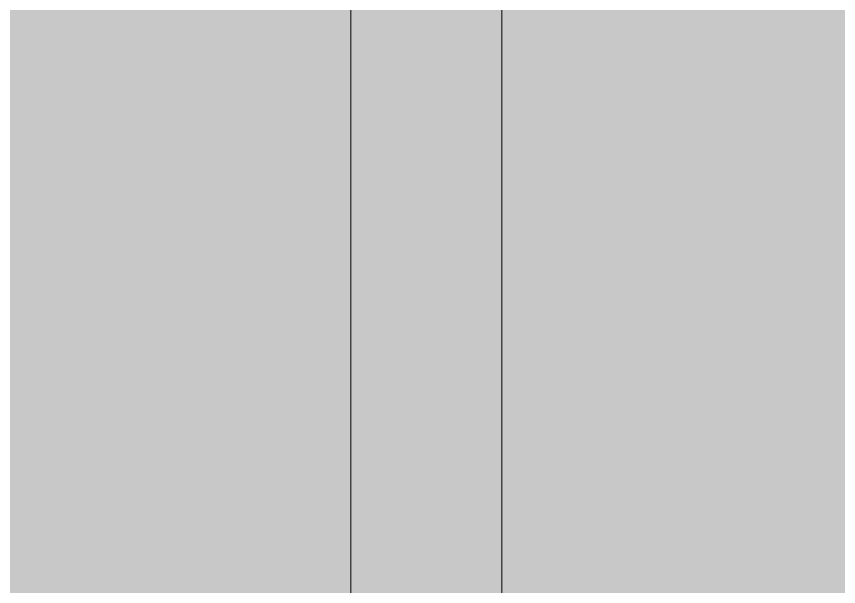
# Model space of a CAD drawing. Header units: millimetres. Extents: x -1178 to 415037, y -3506 to 42334.
# Drawn here: x 98709.56 to 98727.25, y 11431.39 to 11443.64 of the extents above; entities that cross this region are included whole.
import ezdxf

# ---------------------------------------------------------------- set-up
doc = ezdxf.new("R2010")
doc.units = ezdxf.units.MM
doc.layers.add('A-FLOR', color=7, linetype='Continuous', lineweight=9)
doc.layers.add('A-FLOR-PATT-1', color=7, linetype='Continuous', lineweight=9, true_color=0xeef6ff, transparency=0.5)

msp = doc.modelspace()

# ---------------------------------------------------------------- hatches: boundary and pattern name
at = {"layer": 'A-FLOR-PATT-1'}
h = msp.add_hatch(color=256, dxfattribs=at)
h.paths.add_polyline_path([(98716.755, 11410), (98716.755, 11455), (98559.579, 11455), (98559.579, 11410), (98704.241, 11410)])
h.paths.add_polyline_path([(82714, 11590), (83457, 11590), (83457, 11635), (82714, 11635), (82714, 11600)])
h.paths.add_polyline_path([(82773.5, 13015), (83427, 13015), (83427, 13060), (82714, 13060), (82714, 13015)])
h.paths.add_polyline_path([(98559.579, 13135), (98720, 13135), (98720, 13180), (98679.579, 13180), (98679.579, 13170), (98579.579, 13170), (98579.579, 13180), (98559.579, 13180), (98559.579, 13170)])
for points in [[(98720, 11410), (98720, 11455), (98716.755, 11455), (98716.755, 11410)], [(99419.579, 11410), (99419.579, 11455), (98720, 11455), (98720, 11410), (98732.27, 11410)]]:
    msp.add_hatch(color=256, dxfattribs=at).paths.add_polyline_path(points)

# ---------------------------------------------------------------- linework, layer by layer
at = {"layer": 'A-FLOR'}
for p, q in [((98720, 12313.202), (98720, 11340)), ((98716.755, 11408.358), (98716.755, 11498.358))]:
    msp.add_line(p, q, dxfattribs=at)

doc.saveas('drawing.dxf')
